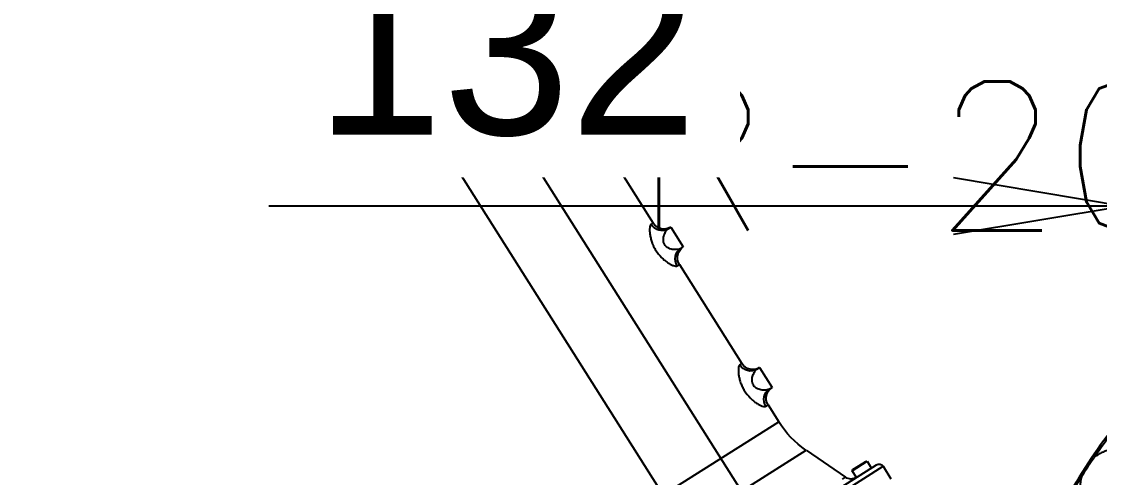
# Model space of a CAD drawing. Header units: millimetres. Extents: x 10462777 to 22643323, y 453826 to 1389191.
# Drawn here: x 11287125 to 11288228, y 583745 to 584211 of the extents above; entities that cross this region are included whole.
import ezdxf
from ezdxf.enums import TextEntityAlignment as Align

# ---------------------------------------------------------------- set-up
doc = ezdxf.new("R2010")
doc.units = ezdxf.units.MM
doc.header["$LTSCALE"] = 200
doc.header["$MEASUREMENT"] = 0
doc.header["$PDMODE"] = 35
doc.header["$PDSIZE"] = -5
doc.linetypes.add('CENTER2', pattern=[1.125, 0.75, -0.125, 0.125, -0.125])
doc.linetypes.add('PHANTOM', pattern=[2.5, 1.25, -0.25, 0.25, -0.25, 0.25, -0.25])
doc.layers.get('0').update_dxf_attribs({"linetype": 'CONTINUOUS'})
doc.layers.get('DEFPOINTS').update_dxf_attribs({"linetype": 'CONTINUOUS'})
for name, color, linetype in [('A290-7329-X402', 7, 'CONTINUOUS'), ('DV1_DEFAULT', 7, 'CONTINUOUS'), ('DV4_Default', 7, 'CONTINUOUS'), ('LIBRL_A6-BA-12X3', 7, 'CONTINUOUS'), ('LIBRL_A6-BA-6X16', 7, 'CONTINUOUS'), ('ZZ', 7, 'CONTINUOUS')]:
    doc.layers.add(name, color=color, linetype=linetype)
doc.layers.add('LAYOUT', color=8, linetype='CONTINUOUS', lineweight=25)
doc.styles.add('SEACAD_arial_ttf', font='txt.shx ', dxfattribs={"height": 0.2, "bigfont": ' whgtxt.shx'})
doc.styles.get("Standard").update_dxf_attribs({"font": 'SYMBOL'})
doc.dimstyles.new('DS ROBOTEC', dxfattribs={"dimscale": 0, "dimtxt": 2.5, "dimasz": 2.5, "dimexe": 0.3, "dimexo": 0.3, "dimgap": 0.5, "dimtad": 1, "dimzin": 9, "dimdsep": 46, "dimtxsty": 'Standard', "dimblk": 'OPEN', "dimcen": 0, "dimclrd": 4, "dimclre": 4, "dimclrt": 110, "dimazin": 2, "dimtm": 1.5, "dimtfac": 1, "dimtmove": 0, "dimatfit": 3, "dimldrblk": 'OPEN', "dimfxl": 1, "dimtfill": 1, "dimtolj": 1, "dimlwd": -1, "dimlwe": -1, "dimarcsym": 0})

# ---------------------------------------------------------------- blocks, each defined once
blk = doc.blocks.new('A$C1F6A7A18')
at = {"layer": 'A290-7329-X402', "color": 7, "linetype": 'Continuous', "ltscale": 25.4}
for p, q in [((-998.5, 136), (-1013.5, 136)), ((-998.5, -136), (-998.5, 136)), ((-993.5, -131), (-993.5, 131)), ((-987.4, 93.9), (-987.4, 97.4)), ((-942.4, 78.1), (-987.4, 97.4)), ((-942.4, -78.1), (-942.4, 78.1)), ((-869.5, 79.9), (-869.5, 83)), ((-845.5, 83), (-869.5, 83)), ((-845.5, 79.9), (-845.5, 83)), ((-675.5, 83), (-699.5, 83)), ((-699.5, 79.9), (-699.5, 83)), ((-675.5, 79.9), (-675.5, 83)), ((-505.5, 83), (-529.5, 83)), ((-529.5, 79.9), (-529.5, 83)), ((-505.5, 79.9), (-505.5, 83)), ((-903, -70), (-903, 70)), ((-882.5, 70), (-903, 70)), ((-882.5, 67.4), (-882.5, 70)), ((-832.5, 67.4), (-832.5, 70)), ((-712.5, 70), (-832.5, 70)), ((-712.5, 67.4), (-712.5, 70)), ((-662.5, 67.4), (-662.5, 70)), ((-542.5, 70), (-662.5, 70)), ((-542.5, 67.4), (-542.5, 70)), ((-492.5, 67.4), (-492.5, 70)), ((-342.4, 70), (-492.5, 70)), ((-342.4, -70), (-342.4, 70)), ((-327.6, -73.9), (-327.6, -4.1)), ((-903, -70), (-342.4, -70)), ((-327.6, -73.9), (-302.6, -88.1))]:
    blk.add_line(p, q, dxfattribs=at)
for centre, radius, start, end in [((-998.5, 131), 5, 0, 90), ((-983.5, 106.6), 10, 180, 246.8014), ((-903, 170), 100, 246.8014, 270), ((-882.5, 83), 13, 270, 0), ((-832.5, 83), 13, 180, 270), ((-712.5, 83), 13, 270, 0), ((-662.5, 83), 13, 180, 270), ((-542.5, 83), 13, 270, 0), ((-492.5, 83), 13, 180, 270), ((-342.4, -100), 30, 60.4222, 90)]:
    blk.add_arc(centre, radius, start, end, dxfattribs=at)
for centre, major_axis, start_param, end_param in [((-882.5, 79.9), (-13, 0), 1.570796, 3.141593), ((-832.5, 79.9), (13, 0), 3.141593, 4.712389), ((-712.5, 79.9), (-13, 0), 1.570796, 3.141593), ((-662.5, 79.9), (-13, 0), 0, 1.570796), ((-542.5, 79.9), (13, 0), 4.712389, 6.283185), ((-492.5, 79.9), (-13, 0), 0, 1.570796)]:
    blk.add_ellipse(centre, major_axis=major_axis, ratio=0.962556, start_param=start_param, end_param=end_param, dxfattribs=at)
for points, knots in [([(-869.5, 79.9), (-869.5, 78.9), (-869.2, 77.8), (-868.1, 75.5), (-867.3, 74.2), (-865.4, 71.8), (-864.2, 70.7), (-861.9, 69.2), (-861.1, 68.8), (-859.4, 68.2), (-858.4, 68.1), (-856.5, 68.1), (-855.6, 68.2), (-853.9, 68.8), (-853, 69.2), (-850.8, 70.7), (-849.6, 71.8), (-847.7, 74.2), (-846.9, 75.5), (-845.8, 77.8), (-845.5, 78.9), (-845.5, 79.9)], [0, 0, 0, 0, 0.125, 0.125, 0.25, 0.25, 0.375, 0.375, 0.4375, 0.4375, 0.5, 0.5, 0.5625, 0.5625, 0.625, 0.625, 0.75, 0.75, 0.875, 0.875, 1, 1, 1, 1]), ([(-699.5, 79.9), (-699.5, 78.9), (-699.2, 77.8), (-698.1, 75.5), (-697.3, 74.2), (-695.4, 71.8), (-694.2, 70.7), (-691.9, 69.2), (-691.1, 68.8), (-689.4, 68.2), (-688.4, 68.1), (-686.5, 68.1), (-685.6, 68.2), (-683.9, 68.8), (-683, 69.2), (-680.8, 70.7), (-679.6, 71.8), (-677.7, 74.2), (-676.9, 75.5), (-675.8, 77.8), (-675.5, 78.9), (-675.5, 79.9)], [0, 0, 0, 0, 0.125, 0.125, 0.25, 0.25, 0.375, 0.375, 0.4375, 0.4375, 0.5, 0.5, 0.5625, 0.5625, 0.625, 0.625, 0.75, 0.75, 0.875, 0.875, 1, 1, 1, 1]), ([(-529.5, 79.9), (-529.5, 78.9), (-529.2, 77.8), (-528.1, 75.5), (-527.3, 74.2), (-525.4, 71.8), (-524.2, 70.7), (-521.9, 69.2), (-521.1, 68.8), (-519.4, 68.2), (-518.4, 68.1), (-516.5, 68.1), (-515.6, 68.2), (-513.9, 68.8), (-513, 69.2), (-510.8, 70.7), (-509.6, 71.8), (-507.7, 74.2), (-506.9, 75.5), (-505.8, 77.8), (-505.5, 78.9), (-505.5, 79.9)], [0, 0, 0, 0, 0.125, 0.125, 0.25, 0.25, 0.375, 0.375, 0.4375, 0.4375, 0.5, 0.5, 0.5625, 0.5625, 0.625, 0.625, 0.75, 0.75, 0.875, 0.875, 1, 1, 1, 1]), ([(-832.5, 67.4), (-832.5, 66.9), (-832.7, 66.5), (-833.4, 65.5), (-834, 64.9), (-836.1, 63.2), (-838, 62.1), (-841.5, 60.5), (-842.8, 60), (-845.4, 59.1), (-846.8, 58.7), (-849.7, 58.1), (-851.3, 57.8), (-854.3, 57.5), (-855.9, 57.4), (-860.6, 57.4), (-863.8, 57.8), (-868.2, 58.7), (-869.6, 59.1), (-872.2, 60), (-873.5, 60.5), (-875.8, 61.5), (-876.9, 62.1), (-878.8, 63.2), (-879.6, 63.8), (-881.7, 65.4), (-882.5, 66.5), (-882.5, 67.4)], [0, 0, 0, 0, 0.0625, 0.0625, 0.125, 0.125, 0.25, 0.25, 0.3125, 0.3125, 0.375, 0.375, 0.4375, 0.4375, 0.5, 0.5, 0.625, 0.625, 0.6875, 0.6875, 0.75, 0.75, 0.8125, 0.8125, 0.875, 0.875, 1, 1, 1, 1]), ([(-662.5, 67.4), (-662.5, 66.9), (-662.7, 66.5), (-663.4, 65.5), (-664, 64.9), (-666.1, 63.2), (-668, 62.1), (-671.5, 60.5), (-672.8, 60), (-675.4, 59.1), (-676.8, 58.7), (-679.7, 58.1), (-681.3, 57.8), (-684.3, 57.5), (-685.9, 57.4), (-690.6, 57.4), (-693.8, 57.8), (-698.2, 58.7), (-699.6, 59.1), (-702.2, 60), (-703.5, 60.5), (-705.8, 61.5), (-706.9, 62.1), (-708.8, 63.2), (-709.6, 63.8), (-711.7, 65.4), (-712.5, 66.5), (-712.5, 67.4)], [0, 0, 0, 0, 0.0625, 0.0625, 0.125, 0.125, 0.25, 0.25, 0.3125, 0.3125, 0.375, 0.375, 0.4375, 0.4375, 0.5, 0.5, 0.625, 0.625, 0.6875, 0.6875, 0.75, 0.75, 0.8125, 0.8125, 0.875, 0.875, 1, 1, 1, 1]), ([(-492.5, 67.4), (-492.5, 66.9), (-492.7, 66.5), (-493.4, 65.5), (-494, 64.9), (-496.1, 63.2), (-498, 62.1), (-501.5, 60.5), (-502.8, 60), (-505.4, 59.1), (-506.8, 58.7), (-509.7, 58.1), (-511.3, 57.8), (-514.3, 57.5), (-515.9, 57.4), (-520.6, 57.4), (-523.8, 57.8), (-528.2, 58.7), (-529.6, 59.1), (-532.2, 60), (-533.5, 60.5), (-535.8, 61.5), (-536.9, 62.1), (-538.8, 63.2), (-539.6, 63.8), (-541.7, 65.4), (-542.5, 66.5), (-542.5, 67.4)], [0, 0, 0, 0, 0.0625, 0.0625, 0.125, 0.125, 0.25, 0.25, 0.3125, 0.3125, 0.375, 0.375, 0.4375, 0.4375, 0.5, 0.5, 0.625, 0.625, 0.6875, 0.6875, 0.75, 0.75, 0.8125, 0.8125, 0.875, 0.875, 1, 1, 1, 1])]:
    blk.add_open_spline(points, degree=3, knots=knots, dxfattribs=at)
at = {"layer": 'DV4_Default', "color": 1, "linetype": 'CENTER2', "ltscale": 25.4}
blk.add_line((-1409.9, 0), (54.1, 0), dxfattribs=at)
at = {"layer": 'LIBRL_A6-BA-12X3', "color": 7, "linetype": 'Continuous', "ltscale": 25.4}
for p, q in [((-985.4, 124.9), (-993.5, 124.9)), ((-985.4, 106.9), (-985.4, 124.9)), ((-984.7, 123.7), (-985.4, 124.9)), ((-984.7, 108.1), (-984.7, 123.7)), ((-993.5, 106.9), (-985.4, 106.9)), ((-985.4, 106.9), (-984.7, 108.1))]:
    blk.add_line(p, q, dxfattribs=at)
blk = doc.blocks.new('A$C7DA30AB0')
at = {"layer": 'DV1_DEFAULT', "color": 7, "linetype": 'CENTER2', "ltscale": 25.4}
blk.add_arc((3026, 3026, 0), 591, 136.8106, 154.3066, dxfattribs=at)
at = {"layer": 'LAYOUT', "color": 6, "linetype": 'PHANTOM'}
for centre, radius in [((3030.4, 3026, 0), 2693), ((3026, 3026, 0), 589.2)]:
    blk.add_circle(centre, radius, dxfattribs=at)
at = {"layer": 'LIBRL_A6-BA-6X16', "color": 7, "linetype": 'Continuous', "ltscale": 25.4}
blk.add_open_spline([(2562.7, 3365.3, 0), (2560.9, 3365.3, 0), (2557.9, 3365.2, 0), (2553.1, 3364.2, 0), (2548.7, 3362.8, 0), (2544.6, 3360.9, 0), (2540.8, 3358.6, 0), (2537.5, 3356.1, 0), (2534.5, 3353.2, 0), (2532, 3350.2, 0), (2529.8, 3347.1, 0), (2528.1, 3344, 0), (2526.8, 3341, 0), (2525.8, 3338.2, 0), (2525.1, 3335.9, 0), (2524.7, 3333.9, 0), (2524.5, 3332.3, 0), (2524.3, 3331, 0), (2524.2, 3329.9, 0), (2524.1, 3328.8, 0), (2524, 3327.5, 0), (2523.9, 3325.7, 0), (2523.8, 3323.4, 0), (2523.7, 3320.3, 0), (2523.7, 3317.1, 0), (2523.6, 3314.9, 0), (2523.6, 3313.9, 0)], degree=3, knots=[0, 0, 0, 0, 0.046593, 0.091877, 0.135799, 0.178437, 0.219821, 0.259942, 0.298753, 0.336164, 0.372024, 0.406074, 0.43783, 0.466413, 0.49089, 0.511691, 0.530755, 0.550476, 0.572642, 0.600292, 0.638233, 0.697676, 0.783366, 0.864243, 0.950071, 1, 1, 1, 1], dxfattribs=at)
blk = doc.blocks.new('_OPEN')
at = {"color": 0, "linetype": 'ByBlock'}
for p, q in [((-1, 0.1667), (0, 0)), ((0, 0), (-1, -0.1667)), ((0, 0), (-1, 0))]:
    blk.add_line(p, q, dxfattribs=at)
blk = doc.blocks.new('*D299')
at = {"color": 4, "linetype": 'ByBlock', "ltscale": 10, "transparency": 16777216}
for p, q in [((11288385.6, 584440.5), (11288385.6, 584001.4)), ((11288253.7, 584434.4), (11288253.7, 584001.4)), ((11288078.7, 584022.4), (11287377.9, 584022.4)), ((11288385.6, 584022.4), (11288253.7, 584022.4)), ((11288560.6, 584022.4), (11288735.6, 584022.4))]:
    blk.add_line(p, q, dxfattribs=at)
at = {"layer": 'DEFPOINTS', "color": 0, "ltscale": 10, "transparency": 16777216}
for p in [(11288385.6, 584461.5), (11288253.7, 584455.4, 0), (11288253.7, 584022.4)]:
    blk.add_point(p, dxfattribs=at)
at = {"color": 4, "ltscale": 10, "transparency": 16777216, "xscale": 175, "yscale": 175, "zscale": 175}
blk.add_blockref('_OPEN', (11288253.7, 584022.4), dxfattribs=at)
at = {"color": 4, "ltscale": 10, "transparency": 16777216, "xscale": 175, "yscale": 175, "zscale": 175, "rotation": 180}
blk.add_blockref('_OPEN', (11288385.6, 584022.4), dxfattribs=at)
at = {"color": 110, "ltscale": 10, "transparency": 16777216, "insert": (11287621.2, 584181.7), "char_height": 175, "attachment_point": 5, "bg_fill": 3, "box_fill_scale": 1.25, "bg_fill_color": 256, "bg_fill_true_color": 13158600, "bg_fill_transparency": 0}
blk.add_mtext('\\A1;132', dxfattribs=at)

msp = doc.modelspace()

# ---------------------------------------------------------------- block references
at = {"ltscale": 10}
msp.add_blockref('A$C7DA30AB0', (11285684.40366, 580408.4363), dxfattribs=at)
at = {"xscale": -1, "rotation": 302.2848237538398}
msp.add_blockref('A$C1F6A7A18', (11287358.49284, 584527.58293, 8.6), dxfattribs=at)

# ---------------------------------------------------------------- texts
at = {"layer": 'ZZ', "color": 7, "linetype": 'Continuous', "ltscale": 25.4, "style": 'SEACAD_arial_ttf'}
msp.add_text('R-2000iB/165F', height=152.4, dxfattribs=at).set_placement((11287751.21955, 584149.93166, 0), align=Align.TOP_LEFT)

# ---------------------------------------------------------------- next in the draw order: dimensions: what is measured, and where the dimension line sits
at = {"ltscale": 10}
dim = msp.add_linear_dim(base=(11288253.73985, 584022.40798), p1=(11288385.57571, 584461.49605), p2=(11288253.73985, 584455.42308, 0), dimstyle='DS ROBOTEC', override={"dimscale": 70, "dimgap": 1, "dimdec": 0, "dimarcsym": 1}, dxfattribs=at)
dim.commit()
dim.dimension.update_dxf_attribs({"geometry": '*D299', "text_midpoint": (11287621.23985, 584022.40798), "dimtype": 160})

doc.saveas('drawing.dxf')
